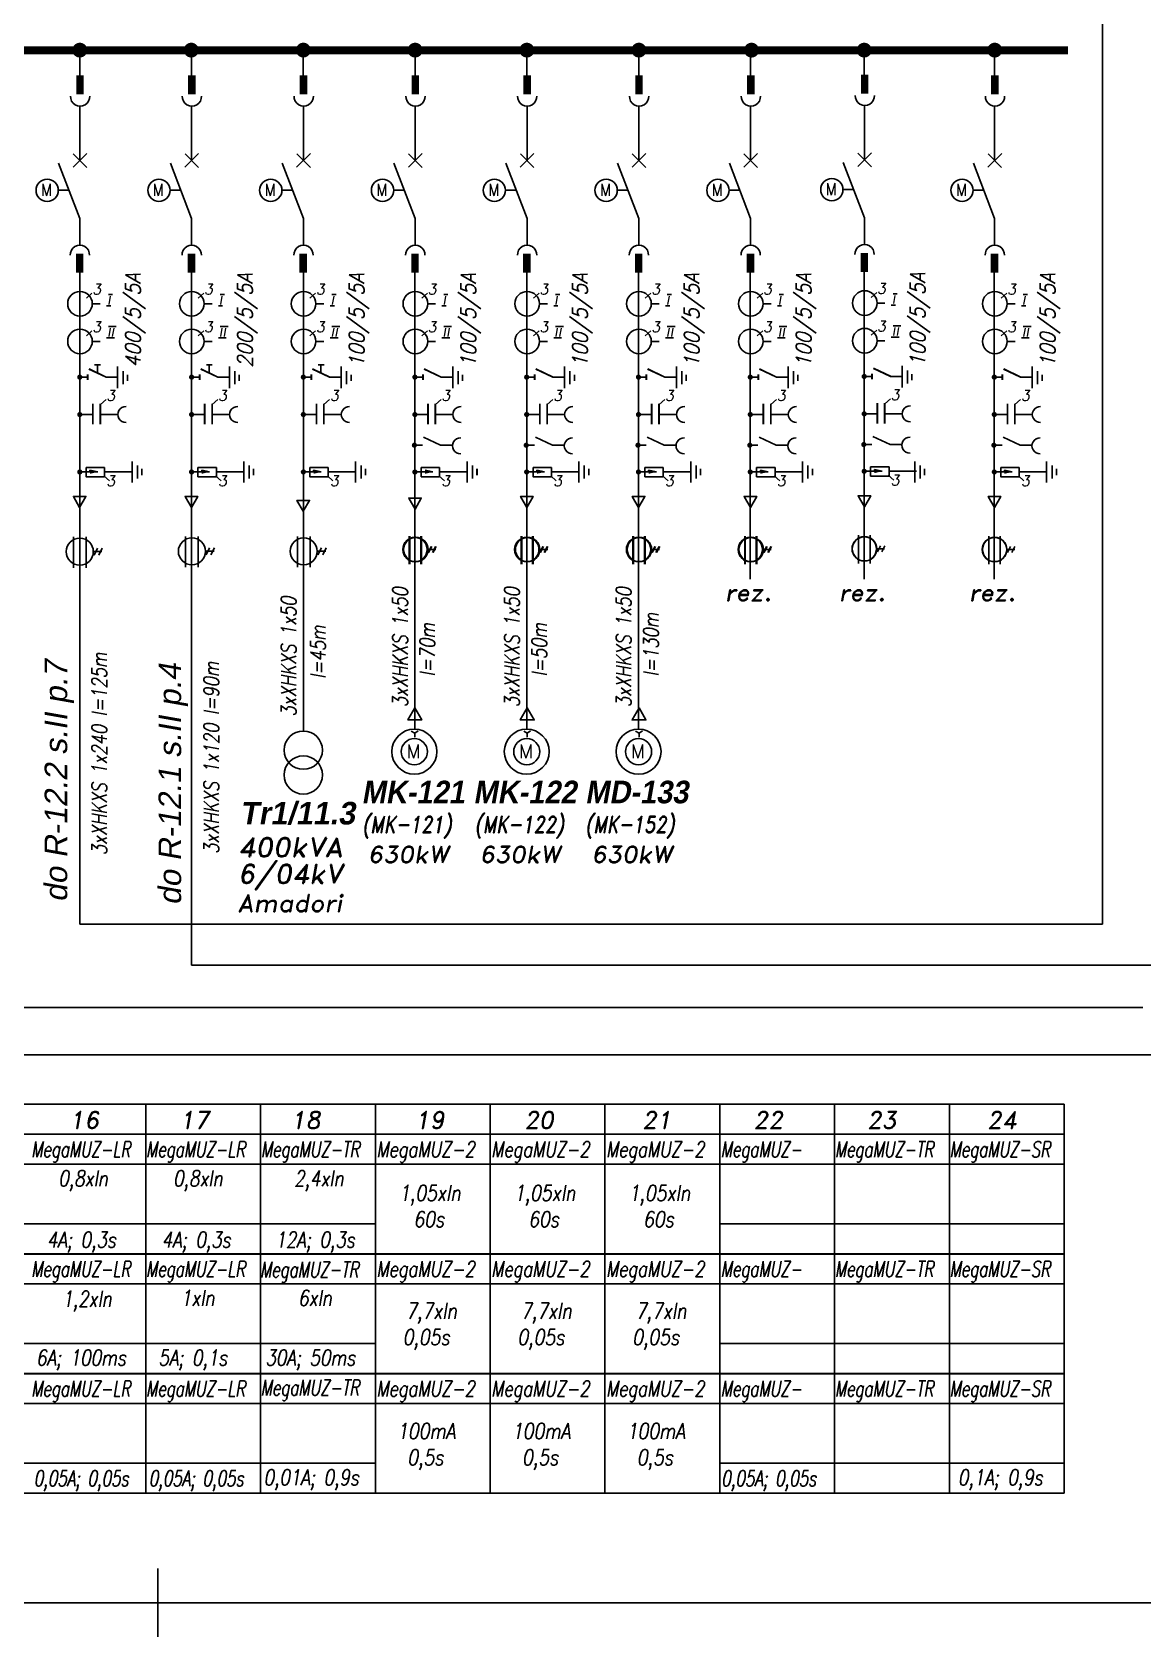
# Model space of a CAD drawing. Extents: x 5 to 594, y -5 to 420.
# Drawn here: x 281 to 443.5, y -5.3 to 229.5 of the extents above; entities that cross this region are included whole.
import ezdxf
from ezdxf.enums import TextEntityAlignment as Align

# ---------------------------------------------------------------- set-up
doc = ezdxf.new("R2010")
doc.units = 0
doc.header["$MEASUREMENT"] = 0
doc.header["$PDMODE"] = 2
doc.header["$PDSIZE"] = 5
doc.layers.get('0').update_dxf_attribs({"linetype": 'CONTINUOUS'})
doc.layers.add('NAPISY', color=7, linetype='CONTINUOUS')
doc.styles.add('Arial', font='arial.ttf', dxfattribs={"width": 1.3, "oblique": 10, "height": 4})
doc.styles.add('Arial1', font='arialbd.ttf', dxfattribs={"width": 1.3, "oblique": 10, "height": 4})
doc.styles.add('ROMAND', font='romand', dxfattribs={"width": 0.7, "oblique": 10, "height": 3.5})
doc.styles.add('ROMANS', font='romans', dxfattribs={"width": 0.7, "oblique": 10, "height": 3.8})

msp = doc.modelspace()

# ---------------------------------------------------------------- linework, layer by layer
for p, q in [((437.56, 98.94), (437.56, 243.01)), ((290.16, 180.79), (291.02, 180.79)), ((290.56, 179.52), (290.56, 180.79)), ((306.51, 180.79), (307.37, 180.79)), ((306.91, 179.52), (306.91, 180.79)), ((322.86, 180.79), (323.72, 180.79)), ((323.26, 179.52), (323.26, 180.79)), ((287.99, 98.94), (437.56, 98.94)), ((453.29, 92.95), (304.33, 92.95)), ((4.78, -0.31), (594, -0.31))]:
    msp.add_line(p, q)
at = {"color": 7}
for p, q in [((287.98, 221.11), (287.98, 226.72)), ((304.33, 221.11), (304.33, 226.72)), ((320.68, 221.11), (320.68, 226.72)), ((337.03, 221.11), (337.03, 226.72)), ((353.38, 221.11), (353.38, 226.72)), ((369.73, 221.11), (369.73, 226.72)), ((386.08, 221.11), (386.08, 226.72)), ((402.71, 221.21), (402.71, 226.82)), ((421.79, 221.11), (421.79, 226.72)), ((287.99, 210.69), (287.99, 218.67)), ((287.99, 214.67), (287.99, 218.64)), ((304.34, 210.69), (304.34, 218.67)), ((304.34, 214.67), (304.34, 218.64)), ((320.7, 210.69), (320.7, 218.67)), ((320.7, 214.67), (320.7, 218.64)), ((337.05, 210.69), (337.05, 218.67)), ((337.05, 214.67), (337.05, 218.64)), ((353.4, 214.67), (353.4, 218.64)), ((353.4, 210.69), (353.4, 218.64)), ((369.75, 210.69), (369.75, 218.67)), ((369.75, 214.67), (369.75, 218.64)), ((386.1, 210.69), (386.1, 218.67)), ((386.1, 214.67), (386.1, 218.64)), ((402.76, 210.79), (402.76, 218.77)), ((402.76, 214.77), (402.76, 218.74)), ((421.79, 210.69), (421.79, 218.67)), ((421.79, 214.67), (421.79, 218.64)), ((287, 209.71), (289.02, 211.7)), ((289.01, 209.66), (287.03, 211.66)), ((303.35, 209.71), (305.37, 211.7)), ((305.36, 209.66), (303.38, 211.66)), ((319.7, 209.71), (321.72, 211.7)), ((321.71, 209.66), (319.73, 211.66)), ((336.06, 209.71), (338.07, 211.7)), ((338.06, 209.66), (336.08, 211.66)), ((352.41, 209.71), (354.42, 211.7)), ((354.41, 209.66), (352.43, 211.66)), ((368.76, 209.71), (370.77, 211.7)), ((370.76, 209.66), (368.78, 211.66)), ((385.11, 209.71), (387.12, 211.7)), ((387.11, 209.66), (385.13, 211.66)), ((401.77, 209.81), (403.78, 211.8)), ((403.77, 209.76), (401.8, 211.76)), ((420.8, 209.71), (422.82, 211.7)), ((422.81, 209.66), (420.83, 211.66)), ((287.99, 202.18), (284.89, 210.27)), ((304.34, 202.18), (301.24, 210.27)), ((320.7, 202.18), (317.59, 210.27)), ((337.05, 202.18), (333.94, 210.27)), ((353.4, 202.18), (350.29, 210.27)), ((369.75, 202.18), (366.64, 210.27)), ((386.1, 202.18), (382.99, 210.27)), ((402.76, 202.28), (399.66, 210.37)), ((421.79, 202.18), (418.69, 210.27)), ((284.84, 206.31), (286.41, 206.31)), ((301.19, 206.31), (302.76, 206.31)), ((317.54, 206.31), (319.11, 206.31)), ((333.89, 206.31), (335.46, 206.31)), ((350.24, 206.31), (351.81, 206.31)), ((366.6, 206.31), (368.16, 206.31)), ((382.95, 206.31), (384.51, 206.31)), ((399.61, 206.41), (401.17, 206.41)), ((418.64, 206.31), (420.21, 206.31)), ((287.99, 202.18), (287.99, 198.27)), ((304.34, 202.18), (304.34, 198.27)), ((320.7, 202.18), (320.7, 198.27)), ((337.05, 202.18), (337.05, 198.27)), ((353.4, 202.18), (353.4, 198.27)), ((369.75, 202.18), (369.75, 198.27)), ((386.1, 202.18), (386.1, 198.27)), ((402.76, 202.28), (402.76, 198.37)), ((421.79, 202.18), (421.79, 198.27)), ((287.99, 195.43), (287.99, 98.94)), ((304.34, 195.43), (304.34, 92.97)), ((320.7, 195.06), (320.7, 127.25)), ((337, 194.49), (337, 127.48)), ((337, 192.81), (337, 194.42)), ((353.35, 194.49), (353.35, 127.48)), ((353.35, 192.81), (353.35, 194.42)), ((369.7, 194.49), (369.7, 127.48)), ((369.7, 192.81), (369.7, 194.42)), ((369.7, 148.79), (369.7, 192.81)), ((386.05, 194.49), (386.05, 149.44)), ((386.05, 149.44), (386.05, 194.42)), ((402.71, 194.59), (402.71, 149.44)), ((421.74, 149.44), (421.74, 194.42)), ((421.74, 149.44), (421.74, 194.42)), ((288.95, 190.53), (289.77, 191.25)), ((292.17, 191.07), (292.79, 191.07)), ((305.3, 190.53), (306.12, 191.25)), ((308.52, 191.07), (309.14, 191.07)), ((321.65, 190.53), (322.47, 191.25)), ((324.87, 191.07), (325.49, 191.07)), ((338, 190.53), (338.83, 191.25)), ((341.22, 191.07), (341.84, 191.07)), ((354.35, 190.53), (355.18, 191.25)), ((357.57, 191.07), (358.19, 191.07)), ((370.7, 190.53), (371.53, 191.25)), ((373.92, 191.07), (374.54, 191.07)), ((387.06, 190.53), (387.88, 191.25)), ((390.27, 191.07), (390.89, 191.07)), ((403.72, 190.63), (404.54, 191.35)), ((406.93, 191.17), (407.55, 191.17)), ((422.75, 190.53), (423.58, 191.25)), ((425.97, 191.07), (426.59, 191.07)), ((289.79, 189.72), (290.98, 189.72)), ((291.91, 189.42), (292.53, 189.42)), ((306.14, 189.72), (307.33, 189.72)), ((308.26, 189.42), (308.88, 189.42)), ((322.49, 189.72), (323.68, 189.72)), ((324.61, 189.42), (325.23, 189.42)), ((338.84, 189.72), (340.03, 189.72)), ((340.96, 189.42), (341.58, 189.42)), ((355.19, 189.72), (356.38, 189.72)), ((357.31, 189.42), (357.93, 189.42)), ((371.54, 189.72), (372.74, 189.72)), ((373.66, 189.42), (374.28, 189.42)), ((387.89, 189.72), (389.09, 189.72)), ((390.01, 189.42), (390.63, 189.42)), ((404.55, 189.82), (405.75, 189.82)), ((406.67, 189.52), (407.29, 189.52)), ((423.59, 189.72), (424.78, 189.72)), ((425.71, 189.42), (426.33, 189.42)), ((288.95, 185.02), (289.77, 185.74)), ((292.17, 186.39), (292.79, 186.39)), ((292.7, 186.39), (293.32, 186.39)), ((305.3, 185.02), (306.12, 185.74)), ((308.52, 186.39), (309.14, 186.39)), ((309.05, 186.39), (309.67, 186.39)), ((321.65, 185.02), (322.47, 185.74)), ((324.87, 186.39), (325.49, 186.39)), ((325.4, 186.39), (326.02, 186.39)), ((338, 185.02), (338.83, 185.74)), ((341.22, 186.39), (341.84, 186.39)), ((341.75, 186.39), (342.37, 186.39)), ((354.35, 185.02), (355.18, 185.74)), ((357.57, 186.39), (358.19, 186.39)), ((358.1, 186.39), (358.72, 186.39)), ((370.7, 185.02), (371.53, 185.74)), ((373.92, 186.39), (374.54, 186.39)), ((374.45, 186.39), (375.07, 186.39)), ((387.06, 185.02), (387.88, 185.74)), ((390.27, 186.39), (390.89, 186.39)), ((390.8, 186.39), (391.42, 186.39)), ((403.72, 185.12), (404.54, 185.84)), ((406.93, 186.49), (407.55, 186.49)), ((407.47, 186.49), (408.09, 186.49)), ((422.75, 185.02), (423.58, 185.74)), ((425.97, 186.39), (426.59, 186.39)), ((426.5, 186.39), (427.12, 186.39)), ((289.79, 184.21), (290.98, 184.21)), ((291.91, 184.73), (292.53, 184.73)), ((292.44, 184.73), (293.06, 184.73)), ((306.14, 184.21), (307.33, 184.21)), ((308.26, 184.73), (308.88, 184.73)), ((308.79, 184.73), (309.41, 184.73)), ((322.49, 184.21), (323.68, 184.21)), ((324.61, 184.73), (325.23, 184.73)), ((325.14, 184.73), (325.76, 184.73)), ((338.84, 184.21), (340.03, 184.21)), ((340.96, 184.73), (341.58, 184.73)), ((341.49, 184.73), (342.11, 184.73)), ((355.19, 184.21), (356.38, 184.21)), ((357.31, 184.73), (357.93, 184.73)), ((357.84, 184.73), (358.46, 184.73)), ((371.54, 184.21), (372.74, 184.21)), ((373.66, 184.73), (374.28, 184.73)), ((374.19, 184.73), (374.81, 184.73)), ((387.89, 184.21), (389.09, 184.21)), ((390.01, 184.73), (390.63, 184.73)), ((390.54, 184.73), (391.16, 184.73)), ((404.55, 184.31), (405.75, 184.31)), ((406.67, 184.83), (407.29, 184.83)), ((407.21, 184.83), (407.83, 184.83)), ((423.59, 184.21), (424.78, 184.21)), ((425.71, 184.73), (426.33, 184.73)), ((426.24, 184.73), (426.86, 184.73)), ((287.99, 178.98), (289.18, 178.98)), ((289.13, 179.37), (289.13, 178.57)), ((289.18, 179.37), (289.18, 178.57)), ((291.83, 178.98), (289.33, 180.16)), ((291.84, 179), (289.35, 180.19)), ((291.83, 178.98), (293.53, 178.98)), ((293.53, 180.53), (293.53, 177.46)), ((293.53, 180.44), (293.53, 177.36)), ((294.32, 179.84), (294.32, 177.94)), ((294.97, 179.34), (294.97, 178.43)), ((304.34, 178.98), (305.53, 178.98)), ((305.48, 179.37), (305.48, 178.57)), ((305.53, 179.37), (305.53, 178.57)), ((308.18, 178.98), (305.68, 180.16)), ((308.19, 179), (305.7, 180.19)), ((308.18, 178.98), (309.88, 178.98)), ((309.88, 180.53), (309.88, 177.46)), ((309.88, 180.44), (309.88, 177.36)), ((310.67, 179.84), (310.67, 177.94)), ((311.32, 179.34), (311.32, 178.43)), ((320.69, 178.98), (321.88, 178.98)), ((321.83, 179.37), (321.83, 178.57)), ((321.88, 179.37), (321.88, 178.57)), ((324.53, 178.98), (322.03, 180.16)), ((324.54, 179), (322.05, 180.19)), ((324.53, 178.98), (326.23, 178.98)), ((326.23, 180.53), (326.23, 177.46)), ((326.23, 180.44), (326.23, 177.36)), ((327.02, 179.84), (327.02, 177.94)), ((327.67, 179.34), (327.67, 178.43)), ((337, 178.98), (338.19, 178.98)), ((338.14, 179.37), (338.14, 178.57)), ((338.19, 179.37), (338.19, 178.57)), ((340.84, 178.98), (338.34, 180.16)), ((340.85, 179), (338.36, 180.19)), ((340.84, 178.98), (342.54, 178.98)), ((342.54, 180.53), (342.54, 177.46)), ((342.54, 180.44), (342.54, 177.36)), ((343.33, 179.84), (343.33, 177.94)), ((343.98, 179.34), (343.98, 178.43)), ((353.35, 178.98), (354.54, 178.98)), ((354.49, 179.37), (354.49, 178.57)), ((354.54, 179.37), (354.54, 178.57)), ((357.19, 178.98), (354.69, 180.16)), ((357.2, 179), (354.71, 180.19)), ((357.19, 178.98), (358.89, 178.98)), ((358.89, 180.53), (358.89, 177.46)), ((358.89, 180.44), (358.89, 177.36)), ((359.68, 179.84), (359.68, 177.94)), ((360.33, 179.34), (360.33, 178.43)), ((369.7, 178.98), (370.89, 178.98)), ((370.84, 179.37), (370.84, 178.57)), ((370.89, 179.37), (370.89, 178.57)), ((373.54, 178.98), (371.04, 180.16)), ((373.55, 179), (371.06, 180.19)), ((373.54, 178.98), (375.24, 178.98)), ((375.24, 180.53), (375.24, 177.46)), ((375.24, 180.44), (375.24, 177.36)), ((376.03, 179.84), (376.03, 177.94)), ((376.68, 179.34), (376.68, 178.43)), ((386.05, 178.98), (387.24, 178.98)), ((387.19, 179.37), (387.19, 178.57)), ((387.24, 179.37), (387.24, 178.57)), ((389.89, 178.98), (387.39, 180.16)), ((389.9, 179), (387.41, 180.19)), ((389.89, 178.98), (391.59, 178.98)), ((391.59, 180.53), (391.59, 177.46)), ((391.59, 180.44), (391.59, 177.36)), ((392.38, 179.84), (392.38, 177.94)), ((393.03, 179.34), (393.03, 178.43)), ((402.71, 179.08), (403.9, 179.08)), ((403.85, 179.47), (403.85, 178.67)), ((403.9, 179.47), (403.9, 178.67)), ((406.55, 179.08), (404.05, 180.26)), ((406.57, 179.11), (404.07, 180.29)), ((406.55, 179.08), (408.25, 179.08)), ((408.25, 180.63), (408.25, 177.56)), ((408.25, 180.54), (408.25, 177.46)), ((409.04, 179.94), (409.04, 178.04)), ((409.69, 179.44), (409.69, 178.53)), ((421.74, 178.98), (422.94, 178.98)), ((422.89, 179.37), (422.89, 178.57)), ((422.94, 179.37), (422.94, 178.57)), ((425.59, 178.98), (423.09, 180.16)), ((425.6, 179), (423.11, 180.19)), ((425.59, 178.98), (427.29, 178.98)), ((427.29, 180.53), (427.29, 177.46)), ((427.29, 180.44), (427.29, 177.36)), ((428.08, 179.84), (428.08, 177.94)), ((428.73, 179.34), (428.73, 178.43)), ((291, 174.98), (291.83, 175.7)), ((307.35, 174.98), (308.18, 175.7)), ((323.7, 174.98), (324.53, 175.7)), ((340.01, 174.98), (340.84, 175.7)), ((356.36, 174.98), (357.19, 175.7)), ((372.71, 174.98), (373.54, 175.7)), ((389.06, 174.98), (389.89, 175.7)), ((405.73, 175.08), (406.55, 175.8)), ((424.76, 174.98), (425.58, 175.7)), ((287.99, 173.51), (289.91, 173.51)), ((290.99, 173.51), (293.55, 173.51)), ((304.34, 173.51), (306.26, 173.51)), ((307.34, 173.51), (309.9, 173.51)), ((320.69, 173.51), (322.61, 173.51)), ((323.69, 173.51), (326.25, 173.51)), ((337, 173.51), (338.92, 173.51)), ((340, 173.51), (342.55, 173.51)), ((353.35, 173.51), (355.27, 173.51)), ((356.35, 173.51), (358.9, 173.51)), ((369.7, 173.51), (371.62, 173.51)), ((372.7, 173.51), (375.26, 173.51)), ((386.05, 173.51), (387.97, 173.51)), ((389.05, 173.51), (391.61, 173.51)), ((402.71, 173.61), (404.63, 173.61)), ((405.71, 173.61), (408.27, 173.61)), ((421.74, 173.51), (423.67, 173.51)), ((424.75, 173.51), (427.3, 173.51)), ((340.77, 169.02), (338.28, 170.2)), ((357.12, 169.02), (354.63, 170.2)), ((373.47, 169.02), (370.98, 170.2)), ((389.83, 169.02), (387.33, 170.2)), ((402.65, 169.12), (403.84, 169.12)), ((406.49, 169.12), (403.99, 170.3)), ((406.49, 169.12), (408.19, 169.12)), ((425.52, 169.02), (423.03, 170.2)), ((336.93, 169.02), (338.13, 169.02)), ((340.77, 169.02), (342.48, 169.02)), ((353.28, 169.02), (354.48, 169.02)), ((357.12, 169.02), (358.83, 169.02)), ((369.63, 169.02), (370.83, 169.02)), ((373.47, 169.02), (375.18, 169.02)), ((385.98, 169.02), (387.18, 169.02)), ((389.83, 169.02), (391.53, 169.02)), ((421.68, 169.02), (422.87, 169.02)), ((425.52, 169.02), (427.23, 169.02)), ((288.04, 165.11), (290.59, 165.11)), ((288.92, 165.78), (291.61, 165.78)), ((290.61, 165.11), (289.48, 165.38)), ((289.48, 165.38), (289.48, 165.11)), ((291.5, 164.53), (292.32, 163.81)), ((291.61, 165.78), (291.61, 164.41)), ((295.64, 165.11), (291.61, 165.11)), ((295.63, 166.66), (295.63, 163.58)), ((296.42, 166.06), (296.42, 164.17)), ((297.07, 165.56), (297.07, 164.66)), ((304.39, 165.11), (306.94, 165.11)), ((305.27, 165.78), (307.97, 165.78)), ((306.96, 165.11), (305.83, 165.38)), ((305.83, 165.38), (305.83, 165.11)), ((307.85, 164.53), (308.67, 163.81)), ((307.97, 165.78), (307.97, 164.41)), ((311.99, 165.11), (307.97, 165.11)), ((311.98, 166.66), (311.98, 163.58)), ((312.77, 166.06), (312.77, 164.17)), ((313.42, 165.56), (313.42, 164.66)), ((320.74, 165.11), (323.29, 165.11)), ((321.62, 165.78), (324.32, 165.78)), ((323.31, 165.11), (322.18, 165.38)), ((322.18, 165.38), (322.18, 165.11)), ((324.2, 164.53), (325.02, 163.81)), ((324.32, 165.78), (324.32, 164.41)), ((328.34, 165.11), (324.32, 165.11)), ((328.33, 166.66), (328.33, 163.58)), ((329.12, 166.06), (329.12, 164.17)), ((329.77, 165.56), (329.77, 164.66)), ((337.05, 165.11), (339.6, 165.11)), ((337.93, 165.78), (340.62, 165.78)), ((339.61, 165.11), (338.48, 165.38)), ((340.51, 164.53), (341.33, 163.81)), ((340.62, 165.78), (340.62, 164.41)), ((344.65, 165.11), (340.62, 165.11)), ((344.64, 166.66), (344.64, 163.58)), ((345.43, 166.06), (345.43, 164.17)), ((346.08, 165.56), (346.08, 164.66)), ((346.13, 165.56), (346.13, 164.66)), ((353.4, 165.11), (355.95, 165.11)), ((354.28, 165.78), (356.97, 165.78)), ((355.96, 165.11), (354.84, 165.38)), ((354.84, 165.38), (354.84, 165.11)), ((356.86, 164.53), (357.68, 163.81)), ((356.97, 165.78), (356.97, 164.41)), ((361, 165.11), (356.97, 165.11)), ((360.99, 166.66), (360.99, 163.58)), ((361.78, 166.06), (361.78, 164.17)), ((362.43, 165.56), (362.43, 164.66)), ((369.75, 165.11), (372.3, 165.11)), ((370.63, 165.78), (373.32, 165.78)), ((372.32, 165.11), (371.19, 165.38)), ((371.19, 165.38), (371.19, 165.11)), ((373.21, 164.53), (374.03, 163.81)), ((373.32, 165.78), (373.32, 164.41)), ((377.35, 165.11), (373.32, 165.11)), ((377.34, 166.66), (377.34, 163.58)), ((378.13, 166.06), (378.13, 164.17)), ((378.78, 165.56), (378.78, 164.66)), ((386.1, 165.11), (388.65, 165.11)), ((386.98, 165.78), (389.68, 165.78)), ((388.67, 165.11), (387.54, 165.38)), ((387.54, 165.38), (387.54, 165.11)), ((389.56, 164.53), (390.38, 163.81)), ((389.68, 165.78), (389.68, 164.41)), ((393.7, 165.11), (389.68, 165.11)), ((393.69, 166.66), (393.69, 163.58)), ((394.48, 166.06), (394.48, 164.17)), ((395.13, 165.56), (395.13, 164.66)), ((402.77, 165.21), (405.32, 165.21)), ((403.64, 165.88), (406.34, 165.88)), ((405.33, 165.21), (404.2, 165.48)), ((404.2, 165.48), (404.2, 165.21)), ((406.22, 164.63), (407.05, 163.91)), ((406.34, 165.88), (406.34, 164.51)), ((410.36, 165.21), (406.34, 165.21)), ((410.1, 166.66), (410.1, 163.58)), ((410.89, 166.06), (410.89, 164.17)), ((411.54, 165.56), (411.54, 164.66)), ((421.8, 165.11), (424.35, 165.11)), ((422.68, 165.78), (425.37, 165.78)), ((424.36, 165.11), (423.23, 165.38)), ((423.23, 165.38), (423.23, 165.11)), ((425.26, 164.53), (426.08, 163.81)), ((425.37, 165.78), (425.37, 164.41)), ((429.4, 165.11), (425.37, 165.11)), ((429.39, 166.66), (429.39, 163.58)), ((430.18, 166.06), (430.18, 164.17)), ((430.83, 165.56), (430.83, 164.66)), ((287.06, 155.63), (287.06, 151.1)), ((288.91, 155.63), (288.91, 151.1)), ((303.46, 155.68), (303.46, 151.16)), ((305.32, 155.68), (305.32, 151.16)), ((319.81, 155.68), (319.81, 151.16)), ((321.67, 155.68), (321.67, 151.16)), ((336.18, 155.74), (336.18, 151.63)), ((336.27, 155.74), (336.27, 151.63)), ((337.87, 155.74), (337.87, 151.63)), ((337.96, 155.74), (337.96, 151.63)), ((352.54, 155.74), (352.54, 151.63)), ((352.62, 155.74), (352.62, 151.63)), ((354.22, 155.74), (354.22, 151.63)), ((354.31, 155.74), (354.31, 151.63)), ((368.89, 155.74), (368.89, 151.63)), ((368.97, 155.74), (368.97, 151.63)), ((370.57, 155.74), (370.57, 151.63)), ((370.66, 155.74), (370.66, 151.63)), ((385.24, 155.74), (385.24, 151.63)), ((385.32, 155.74), (385.32, 151.63)), ((386.92, 155.74), (386.92, 151.63)), ((387.01, 155.74), (387.01, 151.63)), ((401.9, 155.84), (401.9, 151.73)), ((403.58, 155.84), (403.58, 151.73)), ((420.93, 155.74), (420.93, 151.63)), ((422.62, 155.74), (422.62, 151.63)), ((289.97, 153.45), (291.24, 153.45)), ((290.57, 153.94), (290.08, 152.95)), ((291.27, 153.94), (290.77, 152.95)), ((306.38, 153.5), (307.65, 153.5)), ((306.98, 153.99), (306.48, 153)), ((307.67, 153.99), (307.18, 153)), ((322.73, 153.5), (324, 153.5)), ((323.33, 153.99), (322.83, 153)), ((324.02, 153.99), (323.53, 153)), ((338.79, 153.76), (339.99, 153.76)), ((338.88, 153.76), (340.08, 153.76)), ((339.38, 154.21), (338.93, 153.31)), ((339.46, 154.21), (339.01, 153.31)), ((340.01, 154.21), (339.56, 153.31)), ((340.1, 154.21), (339.65, 153.31)), ((355.14, 153.76), (356.34, 153.76)), ((355.23, 153.76), (356.43, 153.76)), ((355.73, 154.21), (355.28, 153.31)), ((355.82, 154.21), (355.36, 153.31)), ((356.36, 154.21), (355.91, 153.31)), ((356.45, 154.21), (356, 153.31)), ((371.49, 153.76), (372.69, 153.76)), ((371.58, 153.76), (372.78, 153.76)), ((372.08, 154.21), (371.63, 153.31)), ((372.17, 154.21), (371.72, 153.31)), ((372.71, 154.21), (372.26, 153.31)), ((372.8, 154.21), (372.35, 153.31)), ((387.85, 153.76), (389.04, 153.76)), ((387.93, 153.76), (389.13, 153.76)), ((388.43, 154.21), (387.98, 153.31)), ((388.52, 154.21), (388.07, 153.31)), ((389.06, 154.21), (388.61, 153.31)), ((389.15, 154.21), (388.7, 153.31)), ((404.51, 153.86), (405.7, 153.86)), ((405.09, 154.31), (404.64, 153.41)), ((405.72, 154.31), (405.27, 153.41)), ((423.54, 153.76), (424.74, 153.76)), ((424.13, 154.21), (423.68, 153.31)), ((424.76, 154.21), (424.31, 153.31)), ((337, 126.89), (336.47, 127.18)), ((337, 126.89), (337.48, 127.25)), ((337, 126.29), (337, 126.89)), ((353.44, 126.89), (352.91, 127.18)), ((353.44, 126.89), (353.92, 127.25)), ((353.44, 126.29), (353.44, 126.89)), ((369.79, 126.89), (369.26, 127.18)), ((369.79, 126.89), (370.27, 127.25)), ((369.79, 126.29), (369.79, 126.89)), ((171.48, 86.74), (443.47, 86.74)), ((448.8, 79.83), (154.93, 79.83)), ((8.48, 72.62), (431.96, 72.62)), ((297.65, 72.62), (297.65, 15.71)), ((314.43, 72.62), (314.43, 15.71)), ((331.22, 72.62), (331.22, 15.71)), ((348.01, 72.62), (348.01, 15.71)), ((364.8, 72.62), (364.8, 15.71)), ((381.59, 72.62), (381.59, 15.71)), ((398.38, 72.62), (398.38, 15.71)), ((415.17, 72.62), (415.17, 15.71)), ((431.96, 72.62), (431.96, 15.71)), ((230.9, 68.24), (431.96, 68.24)), ((230.9, 63.86), (431.96, 63.86)), ((230.9, 55.11), (331.22, 55.11)), ((381.59, 55.11), (431.96, 55.11)), ((230.9, 46.35), (431.96, 46.35)), ((230.9, 37.6), (331.22, 37.6)), ((381.59, 37.6), (431.96, 37.6)), ((230.9, 28.84), (431.96, 28.84)), ((264.07, 20.09), (331.22, 20.09)), ((381.59, 20.09), (431.96, 20.09)), ((8.48, 15.71), (431.96, 15.71))]:
    msp.add_line(p, q, dxfattribs=at)
at = {"color": 7, "lineweight": 35}
for p, q in [((230.9, 50.73), (431.96, 50.73)), ((230.9, 33.22), (431.96, 33.22))]:
    msp.add_line(p, q, dxfattribs=at)
at = {"color": 7}
for points, const_width in [([(287.45, 226.82, 1), (288.54, 226.82, 1)], 1.08), ([(303.75, 226.82, 1), (304.84, 226.82, 1)], 1.08), ([(320.14, 226.82, 1), (321.23, 226.82, 1)], 1.08), ([(336.49, 226.82, 1), (337.58, 226.82, 1)], 1.08), ([(352.83, 226.82, 1), (353.92, 226.82, 1)], 1.08), ([(369.22, 226.82, 1), (370.31, 226.82, 1)], 1.08), ([(385.69, 226.82, 1), (386.78, 226.82, 1)], 1.08), ([(402.17, 226.82, 1), (403.26, 226.82, 1)], 1.08), ([(421.26, 226.82, 1), (422.35, 226.82, 1)], 1.08), ([(287.8, 178.98, 1), (288.18, 178.98, 1)], 0.376), ([(304.15, 178.98, 1), (304.53, 178.98, 1)], 0.376), ([(320.5, 178.98, 1), (320.88, 178.98, 1)], 0.376), ([(336.81, 178.98, 1), (337.19, 178.98, 1)], 0.376), ([(353.16, 178.98, 1), (353.54, 178.98, 1)], 0.376), ([(369.51, 178.98, 1), (369.89, 178.98, 1)], 0.376), ([(385.86, 178.98, 1), (386.24, 178.98, 1)], 0.376), ([(402.52, 179.08, 1), (402.9, 179.08, 1)], 0.376), ([(421.55, 178.98, 1), (421.93, 178.98, 1)], 0.376), ([(287.8, 173.51, 1), (288.18, 173.51, 1)], 0.376), ([(304.15, 173.51, 1), (304.53, 173.51, 1)], 0.376), ([(320.5, 173.51, 1), (320.88, 173.51, 1)], 0.376), ([(336.81, 173.51, 1), (337.19, 173.51, 1)], 0.376), ([(353.16, 173.51, 1), (353.54, 173.51, 1)], 0.376), ([(369.51, 173.51, 1), (369.89, 173.51, 1)], 0.376), ([(385.86, 173.51, 1), (386.24, 173.51, 1)], 0.376), ([(402.52, 173.61, 1), (402.9, 173.61, 1)], 0.376), ([(421.55, 173.51, 1), (421.93, 173.51, 1)], 0.376), ([(336.74, 169.02, 1), (337.12, 169.02, 1)], 0.376), ([(353.09, 169.02, 1), (353.47, 169.02, 1)], 0.376), ([(369.44, 169.02, 1), (369.82, 169.02, 1)], 0.376), ([(385.79, 169.02, 1), (386.17, 169.02, 1)], 0.376), ([(402.46, 169.12, 1), (402.84, 169.12, 1)], 0.376), ([(421.49, 169.02, 1), (421.87, 169.02, 1)], 0.376), ([(287.8, 165.11, 1), (288.18, 165.11, 1)], 0.376), ([(304.15, 165.11, 1), (304.53, 165.11, 1)], 0.376), ([(320.5, 165.11, 1), (320.88, 165.11, 1)], 0.376), ([(336.81, 165.1, 1), (337.19, 165.1, 1)], 0.376), ([(353.16, 165.11, 1), (353.54, 165.11, 1)], 0.376), ([(369.51, 165.11, 1), (369.89, 165.11, 1)], 0.376), ([(385.86, 165.11, 1), (386.24, 165.11, 1)], 0.376), ([(402.52, 165.21, 1), (402.9, 165.21, 1)], 0.376), ([(421.55, 165.11, 1), (421.93, 165.11, 1)], 0.376)]:
    msp.add_lwpolyline(points, format="xyb", close=True, dxfattribs=dict(at, const_width=const_width))
for points, const_width in [([(236.55, 226.79), (432.5, 226.79)], 1.2), ([(289.91, 175.09), (289.91, 172.06)], 0.266), ([(290.99, 175.09), (290.99, 172.06)], 0.266), ([(306.26, 175.09), (306.26, 172.06)], 0.266), ([(307.34, 175.09), (307.34, 172.06)], 0.266), ([(322.61, 175.09), (322.61, 172.06)], 0.266), ([(323.69, 175.09), (323.69, 172.06)], 0.266), ([(338.92, 175.09), (338.92, 172.06)], 0.266), ([(340, 175.09), (340, 172.06)], 0.266), ([(355.27, 175.09), (355.27, 172.06)], 0.266), ([(356.35, 175.09), (356.35, 172.06)], 0.266), ([(371.62, 175.09), (371.62, 172.06)], 0.266), ([(372.7, 175.09), (372.7, 172.06)], 0.266), ([(387.97, 175.09), (387.97, 172.06)], 0.266), ([(389.05, 175.09), (389.05, 172.06)], 0.266), ([(404.63, 175.19), (404.63, 172.16)], 0.266), ([(405.71, 175.19), (405.71, 172.16)], 0.266), ([(423.67, 175.09), (423.67, 172.06)], 0.266), ([(424.75, 175.09), (424.75, 172.06)], 0.266)]:
    msp.add_lwpolyline(points, dxfattribs=dict(at, const_width=const_width))
at = {"const_width": 1.1}
for points in [[(288.02, 223.13), (288.02, 220.35)], [(304.37, 223.13), (304.37, 220.35)], [(320.72, 223.13), (320.72, 220.35)], [(337.07, 223.13), (337.07, 220.35)], [(353.42, 223.13), (353.42, 220.35)], [(369.77, 223.13), (369.77, 220.35)], [(386.12, 223.13), (386.12, 220.35)], [(402.78, 223.23), (402.78, 220.45)], [(421.82, 223.13), (421.82, 220.35)], [(287.97, 197.06), (287.97, 194.28)], [(304.32, 197.06), (304.32, 194.28)], [(320.67, 197.06), (320.67, 194.28)], [(337.02, 197.06), (337.02, 194.28)], [(353.37, 197.06), (353.37, 194.28)], [(369.73, 197.06), (369.73, 194.28)], [(386.08, 197.06), (386.08, 194.28)], [(402.74, 197.16), (402.74, 194.38)], [(421.77, 197.06), (421.77, 194.28)]]:
    msp.add_lwpolyline(points, dxfattribs=at)
at = {"color": 7}
for points in [[(288.92, 165.78), (288.92, 164.41), (291.61, 164.41)], [(305.27, 165.78), (305.27, 164.41), (307.97, 164.41)], [(321.62, 165.78), (321.62, 164.41), (324.32, 164.41)], [(337.93, 165.78), (337.93, 164.41), (340.62, 164.41)], [(354.28, 165.78), (354.28, 164.41), (356.97, 164.41)], [(370.63, 165.78), (370.63, 164.41), (373.32, 164.41)], [(386.98, 165.78), (386.98, 164.41), (389.68, 164.41)], [(403.64, 165.88), (403.64, 164.51), (406.34, 164.51)], [(422.68, 165.78), (422.68, 164.41), (425.37, 164.41)]]:
    msp.add_lwpolyline(points, dxfattribs=at)
for centre, radius in [((283.22, 206.31), 1.63), ((299.57, 206.31), 1.63), ((315.92, 206.31), 1.63), ((332.27, 206.31), 1.63), ((348.62, 206.31), 1.63), ((364.97, 206.31), 1.63), ((381.32, 206.31), 1.63), ((397.98, 206.41), 1.63), ((417.02, 206.31), 1.63), ((288.02, 189.72), 1.8), ((304.37, 189.72), 1.8), ((320.72, 189.72), 1.8), ((337.07, 189.72), 1.8), ((353.42, 189.72), 1.8), ((369.77, 189.72), 1.8), ((386.12, 189.72), 1.8), ((402.79, 189.82), 1.8), ((421.82, 189.72), 1.8), ((288.02, 184.21), 1.8), ((304.37, 184.21), 1.8), ((320.72, 184.21), 1.8), ((337.07, 184.21), 1.8), ((353.42, 184.21), 1.8), ((369.77, 184.21), 1.8), ((386.12, 184.21), 1.8), ((402.79, 184.31), 1.8), ((421.82, 184.21), 1.8), ((287.99, 153.45), 1.98), ((304.39, 153.5), 1.98), ((320.74, 153.5), 1.98), ((337.03, 153.76), 1.8), ((337.03, 153.76), 1.77), ((337.12, 153.76), 1.8), ((337.12, 153.76), 1.77), ((353.38, 153.76), 1.8), ((353.38, 153.76), 1.77), ((353.47, 153.76), 1.8), ((353.47, 153.76), 1.77), ((369.73, 153.76), 1.8), ((369.73, 153.76), 1.77), ((369.82, 153.76), 1.8), ((369.82, 153.76), 1.77), ((386.08, 153.76), 1.8), ((386.08, 153.76), 1.77), ((386.17, 153.76), 1.8), ((386.17, 153.76), 1.77), ((402.74, 153.86), 1.8), ((402.74, 153.86), 1.77), ((421.78, 153.76), 1.8), ((421.78, 153.76), 1.77), ((320.68, 124.41), 2.8), ((336.92, 124.19), 3.29), ((353.36, 124.19), 3.29), ((369.71, 124.19), 3.29), ((336.92, 124.19), 1.91), ((353.36, 124.19), 1.91), ((369.71, 124.19), 1.91), ((320.68, 120.78), 2.8)]:
    msp.add_circle(centre, radius, dxfattribs=at)
for centre, radius, start, end in [((288.04, 220.05), 1.41, 177.9025, 2.0975), ((304.39, 220.05), 1.41, 177.9025, 2.0975), ((320.74, 220.05), 1.41, 177.9025, 2.0975), ((337.09, 220.05), 1.41, 177.9025, 2.0975), ((353.42, 220.05), 1.41, 177.9025, 2.0975), ((369.79, 220.05), 1.41, 177.9025, 2.0975), ((386.14, 220.05), 1.41, 177.9025, 2.0975), ((402.81, 220.15), 1.41, 177.9025, 2.0975), ((421.84, 220.05), 1.41, 177.9025, 2.0975), ((288.01, 196.86), 1.41, 357.9025, 182.0975), ((304.36, 196.86), 1.41, 357.9025, 182.0975), ((320.71, 196.86), 1.41, 357.9025, 182.0975), ((337.06, 196.86), 1.41, 357.9025, 182.0975), ((353.41, 196.86), 1.41, 357.9025, 182.0975), ((369.76, 196.86), 1.41, 357.9025, 182.0975), ((386.11, 196.86), 1.41, 357.9025, 182.0975), ((402.77, 196.96), 1.41, 357.9025, 182.0975), ((421.81, 196.86), 1.41, 357.9025, 182.0975), ((294.71, 173.51), 1.17, 87.7083, 272.2917), ((311.06, 173.51), 1.17, 87.7083, 272.2917), ((327.41, 173.51), 1.17, 87.7083, 272.2917), ((343.72, 173.51), 1.17, 87.7083, 272.2917), ((360.07, 173.51), 1.17, 87.7083, 272.2917), ((376.42, 173.51), 1.17, 87.7083, 272.2917), ((392.77, 173.51), 1.17, 87.7083, 272.2917), ((409.43, 173.61), 1.17, 87.7083, 272.2917), ((428.47, 173.51), 1.17, 87.7083, 272.2917), ((343.66, 168.93), 1.17, 87.7083, 272.2917), ((360.01, 168.93), 1.17, 87.7083, 272.2917), ((376.36, 168.93), 1.17, 87.7083, 272.2917), ((392.71, 168.93), 1.17, 87.7083, 272.2917), ((409.37, 169.03), 1.17, 87.7083, 272.2917), ((428.41, 168.93), 1.17, 87.7083, 272.2917)]:
    msp.add_arc(centre, radius, start, end, dxfattribs=at)
msp.add_point((299.39, -0.31), dxfattribs=at)
for points in [[(290.61, 165.11), (289.48, 165.38), (289.48, 164.84)], [(306.96, 165.11), (305.83, 165.38), (305.83, 164.84)], [(323.31, 165.11), (322.18, 165.38), (322.18, 164.84)], [(339.61, 165.11), (338.48, 165.38), (338.48, 164.84)], [(355.96, 165.11), (354.84, 165.38), (354.84, 164.84)], [(372.32, 165.11), (371.19, 165.38), (371.19, 164.84)], [(388.67, 165.11), (387.54, 165.38), (387.54, 164.84)], [(405.33, 165.21), (404.2, 165.48), (404.2, 164.94)], [(424.36, 165.11), (423.23, 165.38), (423.23, 164.84)]]:
    msp.add_solid(points, dxfattribs=at)

# ---------------------------------------------------------------- texts
at = {"color": 7, "style": 'ROMAND', "width": 0.9}
for p in [(282.32, 205.5), (298.67, 205.5), (315.02, 205.5), (331.37, 205.5), (347.72, 205.5), (364.07, 205.5), (380.42, 205.5), (397.08, 205.6), (416.12, 205.5)]:
    msp.add_text('M', height=1.74, dxfattribs=at).set_placement(p)
at = {"color": 7, "oblique": 10}
for s, height, style, width, p in [('3', 1.58, 'ROMANS', 0.9, (289.86, 191.06)), ('3', 1.58, 'ROMANS', 0.9, (306.21, 191.06)), ('3', 1.58, 'ROMANS', 0.9, (322.56, 191.06)), ('3', 1.58, 'ROMANS', 0.9, (338.91, 191.06)), ('3', 1.58, 'ROMANS', 0.9, (355.26, 191.06)), ('3', 1.58, 'ROMANS', 0.9, (371.61, 191.06)), ('3', 1.58, 'ROMANS', 0.9, (387.96, 191.06)), ('3', 1.58, 'ROMANS', 0.9, (404.62, 191.16)), ('3', 1.58, 'ROMANS', 0.9, (423.66, 191.06)), ('I', 1.21, 'ROMANS', 0.9, (292.03, 189.63)), ('I', 1.21, 'ROMANS', 0.9, (308.38, 189.63)), ('I', 1.21, 'ROMANS', 0.9, (324.73, 189.63)), ('I', 1.21, 'ROMANS', 0.9, (341.08, 189.63)), ('I', 1.21, 'ROMANS', 0.9, (357.43, 189.63)), ('I', 1.21, 'ROMANS', 0.9, (373.78, 189.63)), ('I', 1.21, 'ROMANS', 0.9, (390.13, 189.63)), ('I', 1.21, 'ROMANS', 0.9, (406.8, 189.73)), ('I', 1.21, 'ROMANS', 0.9, (425.83, 189.63)), ('3', 1.58, 'ROMANS', 0.9, (289.86, 185.55)), ('I', 1.21, 'ROMANS', 0.9, (292.03, 184.95)), ('I', 1.21, 'ROMANS', 0.9, (292.56, 184.95)), ('3', 1.58, 'ROMANS', 0.9, (306.21, 185.55)), ('I', 1.21, 'ROMANS', 0.9, (308.38, 184.95)), ('I', 1.21, 'ROMANS', 0.9, (308.91, 184.95)), ('3', 1.58, 'ROMANS', 0.9, (322.56, 185.55)), ('I', 1.21, 'ROMANS', 0.9, (324.73, 184.95)), ('I', 1.21, 'ROMANS', 0.9, (325.26, 184.95)), ('3', 1.58, 'ROMANS', 0.9, (338.91, 185.55)), ('I', 1.21, 'ROMANS', 0.9, (341.08, 184.95)), ('I', 1.21, 'ROMANS', 0.9, (341.62, 184.95)), ('3', 1.58, 'ROMANS', 0.9, (355.26, 185.55)), ('I', 1.21, 'ROMANS', 0.9, (357.43, 184.95)), ('I', 1.21, 'ROMANS', 0.9, (357.97, 184.95)), ('3', 1.58, 'ROMANS', 0.9, (371.61, 185.55)), ('I', 1.21, 'ROMANS', 0.9, (373.78, 184.95)), ('I', 1.21, 'ROMANS', 0.9, (374.32, 184.95)), ('3', 1.58, 'ROMANS', 0.9, (387.96, 185.55)), ('I', 1.21, 'ROMANS', 0.9, (390.13, 184.95)), ('I', 1.21, 'ROMANS', 0.9, (390.67, 184.95)), ('3', 1.58, 'ROMANS', 0.9, (404.62, 185.65)), ('I', 1.21, 'ROMANS', 0.9, (406.8, 185.05)), ('I', 1.21, 'ROMANS', 0.9, (407.33, 185.05)), ('3', 1.58, 'ROMANS', 0.9, (423.66, 185.55)), ('I', 1.21, 'ROMANS', 0.9, (425.83, 184.95)), ('I', 1.21, 'ROMANS', 0.9, (426.36, 184.95)), ('3', 1.58, 'ROMANS', 0.9, (291.91, 175.5)), ('3', 1.58, 'ROMANS', 0.9, (308.26, 175.5)), ('3', 1.58, 'ROMANS', 0.9, (324.61, 175.5)), ('3', 1.58, 'ROMANS', 0.9, (340.92, 175.5)), ('3', 1.58, 'ROMANS', 0.9, (357.27, 175.5)), ('3', 1.58, 'ROMANS', 0.9, (373.62, 175.5)), ('3', 1.58, 'ROMANS', 0.9, (389.97, 175.5)), ('3', 1.58, 'ROMANS', 0.9, (406.63, 175.6)), ('3', 1.58, 'ROMANS', 0.9, (425.67, 175.5)), ('3', 1.58, 'ROMANS', 0.9, (291.91, 163.02)), ('3', 1.58, 'ROMANS', 0.9, (308.26, 163.02)), ('3', 1.58, 'ROMANS', 0.9, (324.61, 163.02)), ('3', 1.58, 'ROMANS', 0.9, (340.92, 163.02)), ('3', 1.58, 'ROMANS', 0.9, (357.27, 163.02)), ('3', 1.58, 'ROMANS', 0.9, (373.62, 163.02)), ('3', 1.58, 'ROMANS', 0.9, (389.97, 163.02)), ('3', 1.58, 'ROMANS', 0.9, (406.63, 163.12)), ('3', 1.58, 'ROMANS', 0.9, (425.67, 163.02)), ('rez.', 2.4, 'ROMAND', 1.1, (382.33, 146.25)), ('rez.', 2.4, 'ROMAND', 1.1, (398.99, 146.25)), ('rez.', 2.4, 'ROMAND', 1.1, (418.02, 146.25)), ('(MK-121)', 2.4, 'ROMAND', 0.8, (329.34, 112.34)), ('(MK-122)', 2.4, 'ROMAND', 0.8, (345.78, 112.34)), ('(MK-152)', 2.4, 'ROMAND', 0.8, (361.95, 112.34)), ('630kW', 2.4, 'ROMAND', 1.1, (330.07, 107.95)), ('630kW', 2.4, 'ROMAND', 1.1, (346.42, 107.95)), ('630kW', 2.4, 'ROMAND', 1.1, (362.77, 107.95)), ('MegaMUZ-LR', 2.3, 'ROMAND', 0.7, (280.9, 64.88)), ('MegaMUZ-LR', 2.3, 'ROMAND', 0.7, (297.69, 64.88)), ('MegaMUZ-TR', 2.3, 'ROMAND', 0.7, (314.48, 64.88)), ('MegaMUZ-2', 2.3, 'ROMAND', 0.76, (331.38, 64.87)), ('MegaMUZ-2', 2.3, 'ROMAND', 0.76, (348.17, 64.87)), ('MegaMUZ-2', 2.3, 'ROMAND', 0.76, (364.96, 64.87)), ('MegaMUZ-', 2.3, 'ROMAND', 0.7, (381.73, 64.88)), ('MegaMUZ-TR', 2.3, 'ROMAND', 0.7, (398.42, 64.88)), ('MegaMUZ-SR', 2.3, 'ROMAND', 0.7, (415.21, 64.88)), ('0,8xIn', 2.3, 'ROMANS', 0.78, (284.86, 60.61)), ('0,8xIn', 2.3, 'ROMANS', 0.78, (301.65, 60.61)), ('2,4xIn', 2.3, 'ROMANS', 0.78, (319.35, 60.61)), ('1,05xIn', 2.3, 'ROMANS', 0.8, (334.7, 58.49)), ('1,05xIn', 2.3, 'ROMANS', 0.8, (351.49, 58.49)), ('1,05xIn', 2.3, 'ROMANS', 0.8, (368.28, 58.49)), (' 60s', 2.3, 'ROMANS', 0.8, (335.53, 54.64)), (' 60s', 2.3, 'ROMANS', 0.8, (352.32, 54.64)), (' 60s', 2.3, 'ROMANS', 0.8, (369.11, 54.64)), ('4A; 0,3s', 2.3, 'ROMANS', 0.78, (283.19, 51.64)), ('4A; 0,3s', 2.3, 'ROMANS', 0.78, (299.98, 51.64)), ('12A; 0,3s', 2.3, 'ROMANS', 0.78, (316.59, 51.64)), ('MegaMUZ-LR', 2.3, 'ROMAND', 0.7, (280.9, 47.37)), ('MegaMUZ-LR', 2.3, 'ROMAND', 0.7, (297.69, 47.37)), ('MegaMUZ-TR', 2.3, 'ROMAND', 0.7, (314.35, 47.28)), ('MegaMUZ-2', 2.3, 'ROMAND', 0.76, (331.38, 47.37)), ('MegaMUZ-2', 2.3, 'ROMAND', 0.76, (348.17, 47.37)), ('MegaMUZ-2', 2.3, 'ROMAND', 0.76, (364.96, 47.37)), ('MegaMUZ-', 2.3, 'ROMAND', 0.7, (381.73, 47.37)), ('MegaMUZ-TR', 2.3, 'ROMAND', 0.7, (398.42, 47.37)), ('MegaMUZ-SR', 2.3, 'ROMAND', 0.7, (415.21, 47.37)), ('1,2xIn', 2.3, 'ROMANS', 0.78, (285.44, 42.99)), ('1xIn', 2.3, 'ROMANS', 0.78, (302.77, 43.13)), ('6xIn', 2.3, 'ROMANS', 0.78, (319.93, 43.13)), ('7,7xIn', 2.3, 'ROMANS', 0.8, (335.73, 41.24)), ('7,7xIn', 2.3, 'ROMANS', 0.8, (352.52, 41.24)), ('7,7xIn', 2.3, 'ROMANS', 0.8, (369.31, 41.24)), (' 0,05s', 2.3, 'ROMANS', 0.8, (333.96, 37.39)), (' 0,05s', 2.3, 'ROMANS', 0.8, (350.74, 37.39)), (' 0,05s', 2.3, 'ROMANS', 0.8, (367.53, 37.39)), ('6A; 100ms', 2.3, 'ROMANS', 0.78, (281.59, 34.39)), ('5A; 0,1s', 2.3, 'ROMANS', 0.78, (299.48, 34.39)), ('30A; 50ms', 2.3, 'ROMANS', 0.78, (315.13, 34.39)), ('MegaMUZ-LR', 2.3, 'ROMAND', 0.7, (280.9, 29.86)), ('MegaMUZ-LR', 2.3, 'ROMAND', 0.7, (297.69, 29.86)), ('MegaMUZ-TR', 2.3, 'ROMAND', 0.7, (314.45, 30.01)), ('MegaMUZ-2', 2.3, 'ROMAND', 0.76, (331.38, 29.86)), ('MegaMUZ-2', 2.3, 'ROMAND', 0.76, (348.17, 29.86)), ('MegaMUZ-2', 2.3, 'ROMAND', 0.76, (364.96, 29.86)), ('MegaMUZ-', 2.3, 'ROMAND', 0.7, (381.73, 29.86)), ('MegaMUZ-TR', 2.3, 'ROMAND', 0.7, (398.42, 29.86)), ('MegaMUZ-SR', 2.3, 'ROMAND', 0.7, (415.21, 29.86)), ('100mA', 2.3, 'ROMANS', 0.8, (334.41, 23.65)), ('100mA', 2.3, 'ROMANS', 0.8, (351.2, 23.65)), ('100mA', 2.3, 'ROMANS', 0.8, (367.99, 23.65)), (' 0,5s', 2.3, 'ROMANS', 0.8, (334.63, 19.81)), (' 0,5s', 2.3, 'ROMANS', 0.8, (351.42, 19.81)), (' 0,5s', 2.3, 'ROMANS', 0.8, (368.2, 19.81)), ('0,05A; 0,05s', 2.3, 'ROMANS', 0.7, (281.26, 16.73)), ('0,05A; 0,05s', 2.3, 'ROMANS', 0.7, (298.08, 16.73)), ('0,01A; 0,9s', 2.3, 'ROMANS', 0.78, (314.88, 16.87)), ('0,05A; 0,05s', 2.3, 'ROMANS', 0.7, (381.82, 16.73)), ('0,1A; 0,9s', 2.3, 'ROMANS', 0.78, (416.43, 16.87))]:
    msp.add_text(s, height=height, dxfattribs=dict(at, style=style, width=width)).set_placement(p)
at = {"color": 7, "style": 'ROMANS'}
for s, oblique, width, p in [('400/5/5A', 15, 0.9, (296.89, 180.36)), ('200/5/5A', 15, 0.9, (313.25, 180.36)), ('100/5/5A', 15, 0.9, (329.6, 180.36)), ('100/5/5A', 15, 0.9, (345.9, 180.36)), ('100/5/5A', 15, 0.9, (362.25, 180.36)), ('100/5/5A', 15, 0.9, (378.6, 180.36)), ('100/5/5A', 15, 0.9, (394.96, 180.36)), ('100/5/5A', 15, 0.9, (411.62, 180.46)), ('100/5/5A', 15, 0.9, (430.65, 180.36)), ('3xXHKXS 1x50', 10, 0.8, (335.95, 130.69)), ('3xXHKXS 1x50', 10, 0.8, (352.3, 130.69)), ('3xXHKXS 1x50', 10, 0.8, (368.65, 130.69)), ('3xXHKXS 1x50', 10, 0.8, (319.62, 129.32)), ('l=130m', 10, 0.8, (372.64, 135.16)), ('l=45m', 10, 0.8, (323.95, 134.82)), ('l=70m', 10, 0.8, (339.93, 135.16)), ('l=50m', 10, 0.8, (356.29, 135.16)), ('3xXHKXS 1x240 l=125m', 10, 0.8, (291.95, 109.04)), ('3xXHKXS 1x120 l=90m', 10, 0.8, (308.34, 109.23))]:
    msp.add_text(s, height=2.2, rotation=90, dxfattribs=dict(at, oblique=oblique, width=width)).set_placement(p)
at = {"color": 7, "style": 'Arial', "oblique": 10}
for s, p in [('do R-12.2 s.II p.7', (286.15, 102.19)), ('do R-12.1 s.II p.4', (302.81, 101.74))]:
    msp.add_text(s, height=3.3, rotation=90, dxfattribs=at).set_placement(p)
at = {"color": 7, "style": 'ROMANS'}
for p in [(335.78, 123.24), (352.22, 123.24), (368.57, 123.24)]:
    msp.add_text('M', height=2, dxfattribs=at).set_placement(p)
at = {"color": 6, "style": 'Arial1', "oblique": 10, "width": 0.92}
for s, p in [('MK-121', (329.19, 116.64)), ('MK-122', (345.54, 116.64)), ('MD-133', (361.89, 116.64))]:
    msp.add_text(s, height=3.3, dxfattribs=at).set_placement(p)
at = {"color": 7, "style": 'ROMAND', "oblique": 10}
for s, height, width, p, p2 in [('400kVA', 2.75, 1.000489, (311.09, 108.83), (326.41, 108.83)), ('6/04kV', 2.75, 0.975477, (311.09, 104.94), (326.41, 104.94)), ('Amadori', 2.5, 0.990484, (311.09, 100.77), (326.41, 100.77))]:
    msp.add_text(s, height=height, dxfattribs=dict(at, width=width)).set_placement(p, p2, align=Align.FIT)
for s, p in [('16', (286.48, 69.04)), ('17', (302.62, 69.04)), ('18', (318.86, 69.04)), ('19', (337.02, 69.04)), ('20', (352.98, 69.04)), ('21', (370.23, 69.04)), ('22', (386.51, 69.04)), ('23', (403.1, 69.04)), ('24', (420.67, 69.04))]:
    msp.add_text(s, height=2.52, dxfattribs=at).set_placement(p)
at = {"layer": 'NAPISY', "color": 7, "style": 'Arial1', "oblique": 10, "width": 0.966999}
msp.add_text('Tr1/11.3', height=3.3, dxfattribs=at).set_placement((311.38, 113.54), (328.23, 113.54), align=Align.FIT)

# ---------------------------------------------------------------- meshes
at = {"color": 7}
mesh = msp.add_polyface(dxfattribs=at)
corners = [(287.97, 159.92), (288.89, 161.52), (287.05, 161.52)]
mesh.append_faces([[corners[k] for k in face] for face in [(0, 1, 2)]], dxfattribs={"color": 7})
mesh = msp.add_polyface(dxfattribs=at)
corners = [(304.32, 159.92), (305.24, 161.52), (303.4, 161.52)]
mesh.append_faces([[corners[k] for k in face] for face in [(0, 1, 2)]], dxfattribs={"color": 7})
mesh = msp.add_polyface(dxfattribs=at)
corners = [(320.67, 159.36), (321.59, 160.95), (319.75, 160.95)]
mesh.append_faces([[corners[k] for k in face] for face in [(0, 1, 2)]], dxfattribs={"color": 7})
mesh = msp.add_polyface(dxfattribs=at)
corners = [(337.02, 159.69), (337.94, 161.28), (336.1, 161.28)]
mesh.append_faces([[corners[k] for k in face] for face in [(0, 1, 2)]], dxfattribs={"color": 7})
mesh = msp.add_polyface(dxfattribs=at)
corners = [(353.37, 159.92), (354.29, 161.52), (352.45, 161.52)]
mesh.append_faces([[corners[k] for k in face] for face in [(0, 1, 2)]], dxfattribs={"color": 7})
mesh = msp.add_polyface(dxfattribs=at)
corners = [(369.72, 159.92), (370.64, 161.52), (368.8, 161.52)]
mesh.append_faces([[corners[k] for k in face] for face in [(0, 1, 2)]], dxfattribs={"color": 7})
mesh = msp.add_polyface(dxfattribs=at)
corners = [(386.08, 159.92), (386.99, 161.52), (385.15, 161.52)]
mesh.append_faces([[corners[k] for k in face] for face in [(0, 1, 2)]], dxfattribs={"color": 7})
mesh = msp.add_polyface(dxfattribs=at)
corners = [(402.74, 160.02), (403.66, 161.62), (401.82, 161.62)]
mesh.append_faces([[corners[k] for k in face] for face in [(0, 1, 2)]], dxfattribs={"color": 7})
mesh = msp.add_polyface(dxfattribs=at)
corners = [(421.77, 159.92), (422.69, 161.52), (420.85, 161.52)]
mesh.append_faces([[corners[k] for k in face] for face in [(0, 1, 2)]], dxfattribs={"color": 7})
at = {"color": 0}
mesh = msp.add_polyface(dxfattribs=at)
corners = [(337, 130.6), (335.98, 128.84), (338.01, 128.84)]
mesh.append_faces([[corners[k] for k in face] for face in [(0, 1, 2)]], dxfattribs={"color": 0})
mesh = msp.add_polyface(dxfattribs=at)
corners = [(353.43, 130.6), (352.42, 128.84), (354.45, 128.84)]
mesh.append_faces([[corners[k] for k in face] for face in [(0, 1, 2)]], dxfattribs={"color": 0})
mesh = msp.add_polyface(dxfattribs=at)
corners = [(369.78, 130.6), (368.77, 128.84), (370.8, 128.84)]
mesh.append_faces([[corners[k] for k in face] for face in [(0, 1, 2)]], dxfattribs={"color": 0})

doc.saveas('drawing.dxf')
